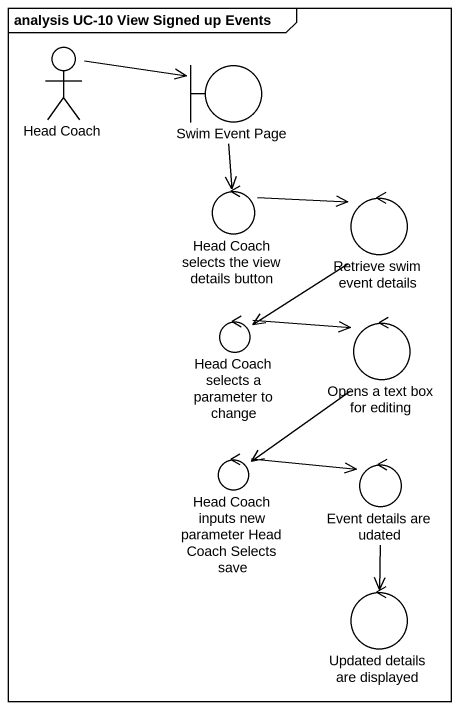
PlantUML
@startuml
mainframe analysis UC-10 View Signed up Events
actor "Head Coach" as Head_Coach
boundary "Swim Event Page" as Swim_Event_Page
control "Head Coach selects the view details button" as Head_Coach_selects_the_view
control "Retrieve swim event details" as Retrieve_swim_event_details
control "Head Coach selects a parameter to change" as Head_Coach_selects_a
control "Opens a text box for editing" as Opens_a_text_box_for_editing
control "Head Coach inputs new parameter Head Coach Selects save" as Head_Coach_inputs_new
control "Event details are udated" as Event_details_are_udated
control "Updated details are displayed" as Updated_details_are
Head_Coach -right-> Swim_Event_Page
Swim_Event_Page --> Head_Coach_selects_the_view
Head_Coach_selects_the_view -right-> Retrieve_swim_event_details
Retrieve_swim_event_details --> Head_Coach_selects_a
Head_Coach_selects_a -right-> Opens_a_text_box_for_editing
Opens_a_text_box_for_editing --> Head_Coach_inputs_new
Head_Coach_inputs_new -right-> Event_details_are_udated
Event_details_are_udated --> Updated_details_are
@enduml
